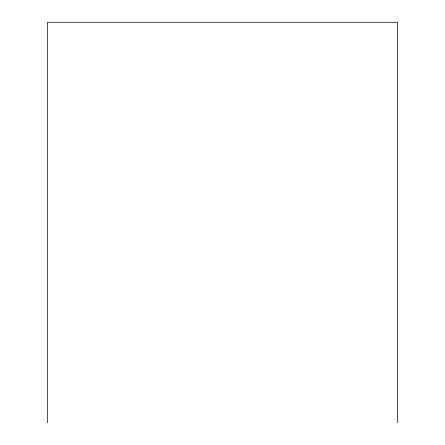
<?xml version="1.0" encoding="UTF-8"?>
<svg xmlns="http://www.w3.org/2000/svg" width="445" height="445" viewBox="0 0 445 445"><rect width="100%" height="100%" fill="white"/><g stroke="black" fill="none" stroke-linecap="round" stroke-linejoin="round"><path stroke-width="0.67" d="M397.535 422.75L397.535 22.25L47.465 22.25L47.465 422.75"/></g></svg>
